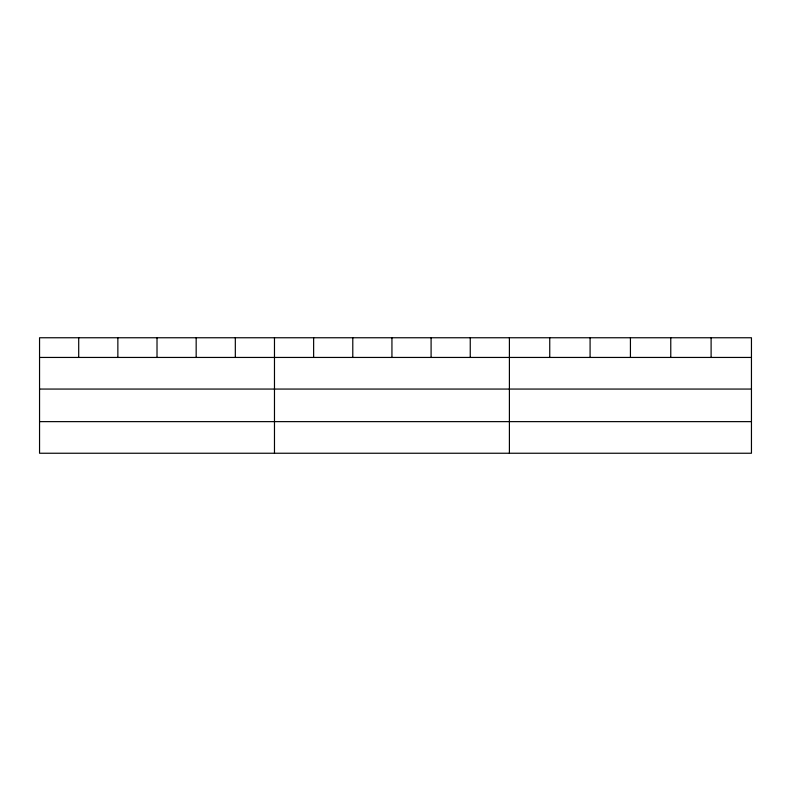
<?xml version="1.0" encoding="UTF-8"?>
<svg xmlns="http://www.w3.org/2000/svg" width="791" height="791" viewBox="0 0 791 791"><rect width="100%" height="100%" fill="white"/><g stroke="black" fill="none" stroke-linecap="round" stroke-linejoin="round"><path stroke-width="1.19" d="M751.45 389.063L751.45 337.757L39.55 337.757L39.55 453.243L751.45 453.243L751.45 389.063L39.55 389.063M39.55 357.443L751.45 357.443M39.55 421.633L751.45 421.633M711.109 337.757L711.109 357.443M670.768 337.757L670.768 357.443M630.427 337.757L630.427 357.443M590.086 337.757L590.086 357.443M549.745 337.757L549.745 357.443M509.404 337.757L509.404 453.243M470.25 337.757L470.25 357.443M431.095 337.757L431.095 357.443M391.94 337.757L391.94 357.443M352.786 337.757L352.786 357.443M313.632 337.757L313.632 357.443M274.477 337.757L274.477 453.243M235.322 337.757L235.322 357.443M196.168 337.757L196.168 357.443M157.014 337.757L157.014 357.443M117.859 337.757L117.859 357.443M78.704 337.757L78.704 357.443"/></g></svg>
